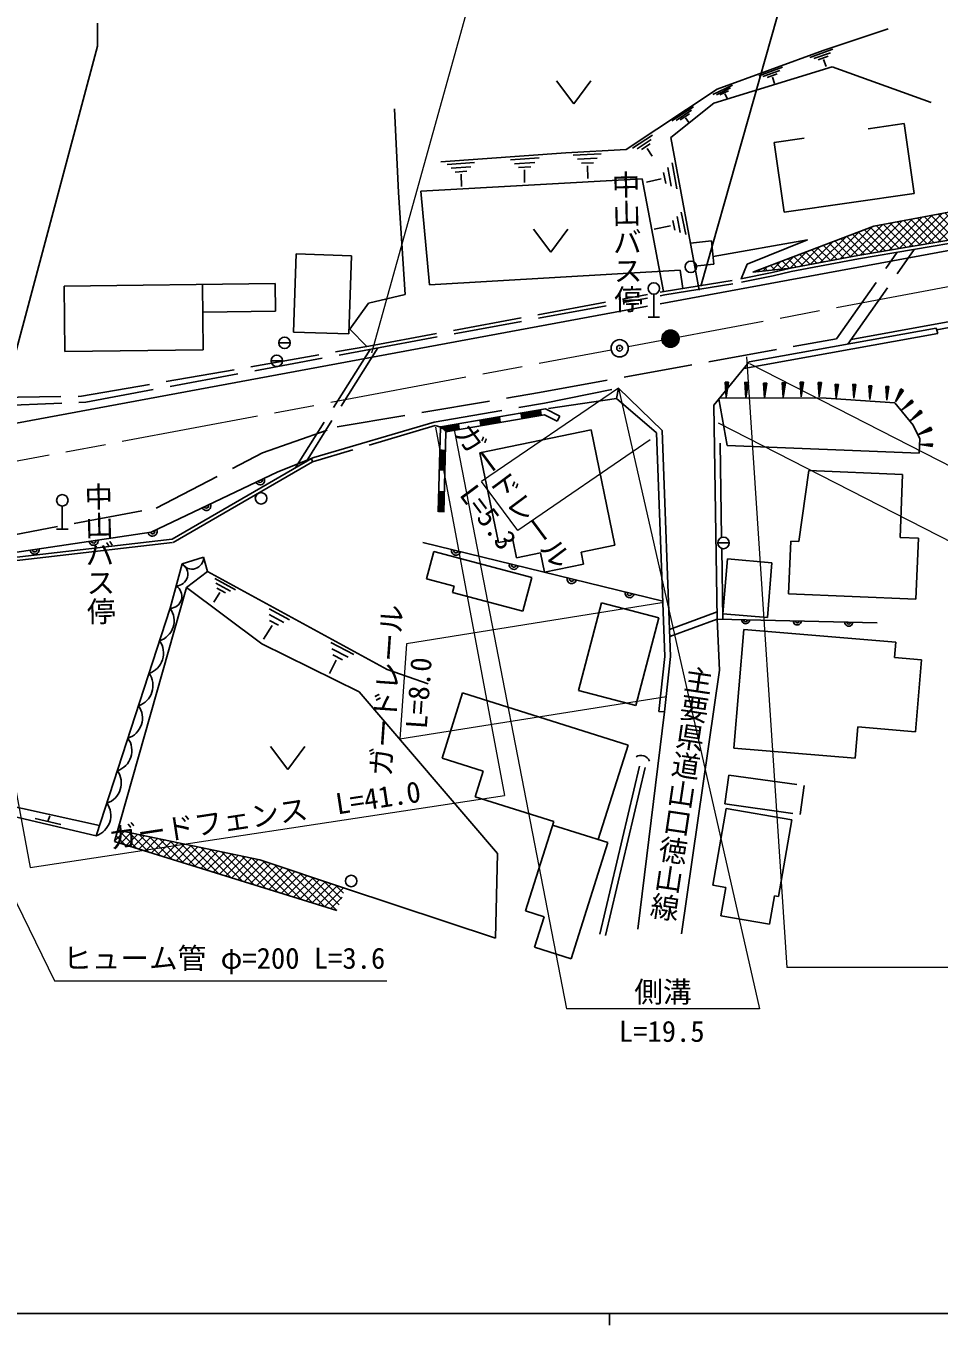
# Model space of a CAD drawing. Units: millimetres, scale not verified. Extents: x 40000 to 680000, y 20000 to 380000.
# Drawn here: x 117083 to 196754, y 204000 to 317327 of the extents above; entities that cross this region are included whole.
import ezdxf
from ezdxf.enums import TextEntityAlignment as Align

# ---------------------------------------------------------------- set-up
doc = ezdxf.new("R2010")
doc.units = ezdxf.units.MM
doc.header["$LTSCALE"] = 1000
doc.header["$PDMODE"] = 32
doc.header["$PDSIZE"] = 500
doc.linetypes.add('CHAIN', pattern=[18.5, 12, -1.5, 3.5, -1.5])
doc.linetypes.add('DASHED', pattern=[7.5, 6, -1.5])
for name, color, linetype, lineweight in [('M-BGD', 7, 'Continuous', 25), ('M-BGD-EXST', 7, 'Continuous', 25), ('M-BMK', 2, 'CHAIN', 13), ('M-BMK-SRVR', 3, 'Continuous', 25), ('M-STR-HTXT', 7, 'Continuous', 13), ('M-STR-STRC', 7, 'Continuous', 25), ('M-TTL-BAND', 7, 'Continuous', 25)]:
    doc.layers.add(name, color=color, linetype=linetype, lineweight=lineweight)
doc.layers.add('M-BMK-HTXT', color=7, linetype='Continuous')
doc.layers.add('M-OTRS', color=6, linetype='Continuous')
doc.styles.add('@ＭＳ ゴシック', font='')
doc.styles.add('ＭＳ ゴシック', font='')
doc.styles.get('@ＭＳ ゴシック').set_extended_font_data('@MS Gothic')
doc.styles.get('ＭＳ ゴシック').set_extended_font_data('MS Gothic')

msp = doc.modelspace()

# ---------------------------------------------------------------- hatches: boundary and pattern name
at = {"layer": 'M-BGD'}
h = msp.add_hatch(dxfattribs=at)
h.set_pattern_fill('USER', color=256, style=0, pattern_type=2)
h.set_pattern_definition([(45, (221565, 304290), (-353.5534, 353.5534), []), (315, (221565, 304290), (353.5534, 353.5534), [])])
h.paths.add_polyline_path([(221053, 302811), (207458, 300312), (189683, 297307), (183790, 296198), (180516, 295836), (191080, 299853), (231428, 307452), (243466, 307578), (243512, 307381), (238885, 305981), (234710, 305236)])
h = msp.add_hatch(dxfattribs=at)
h.set_pattern_fill('USER', color=256, style=0, pattern_type=2)
h.set_pattern_definition([(45, (144206, 240149), (-353.553, 353.553), []), (315, (144206, 240149), (353.553, 353.553), [])])
h.paths.add_polyline_path([(144206, 240149), (124805, 246177), (125086, 247167), (137493, 244570), (144960, 242075)])

# ---------------------------------------------------------------- linework, layer by layer
for p, q in [((186636, 315192), (192329, 317090)), ((177385, 311824), (186636, 315192)), ((185470, 314585), (187493, 315293)), ((185835, 314484), (187280, 314990)), ((186200, 314383), (187067, 314686)), ((186684, 314400), (186911, 313792)), ((187442, 313769), (177100, 310590)), ((181034, 312990), (183092, 313732)), ((181389, 312912), (182859, 313442)), ((181745, 312834), (182627, 313152)), ((182227, 312870), (182411, 312317)), ((196077, 310638), (187442, 313769)), ((169462, 306558), (177385, 311824)), ((177013, 311337), (178727, 312160)), ((177327, 311330), (178551, 311918)), ((177640, 311323), (178374, 311676)), ((177100, 310590), (173352, 307601)), ((178053, 311417), (178258, 311044)), ((149242, 310108), (149601, 302812)), ((173444, 309044), (175343, 310288)), ((173807, 309089), (175163, 309977)), ((174170, 309133), (174984, 309666)), ((174638, 309311), (174914, 308911)), ((190585, 308355), (193716, 308805)), ((193716, 308805), (194591, 302715)), ((170014, 306678), (171745, 307803)), ((170411, 306613), (171647, 307417)), ((173352, 307601), (175819, 294270)), ((182361, 307172), (184980, 307549)), ((183237, 301082), (182361, 307172)), ((191080, 299853), (231428, 307452)), ((153284, 305466), (164196, 306273)), ((164196, 306273), (169462, 306558)), ((164841, 306059), (167270, 306177)), ((170807, 306549), (171549, 307032)), ((171278, 306640), (171726, 305965)), ((153824, 305240), (156219, 305408)), ((154177, 304913), (155887, 305034)), ((159353, 305642), (161849, 305811)), ((159706, 305305), (161489, 305425)), ((160059, 304967), (161129, 305040)), ((165199, 305705), (166934, 305789)), ((165557, 305352), (166598, 305402)), ((166084, 305130), (166117, 304019)), ((173092, 304967), (173394, 303353)), ((173464, 305391), (173886, 303131)), ((151541, 302907), (170847, 303983)), ((154530, 304587), (155556, 304659)), ((155050, 304389), (155083, 303337)), ((160591, 304763), (160580, 303678)), ((170847, 303983), (172704, 294154)), ((172523, 303992), (171228, 303688)), ((172721, 304543), (172902, 303575)), ((149601, 302812), (150170, 293911)), ((151541, 302907), (152288, 294745)), ((183237, 301082), (194591, 302715)), ((173533, 300356), (173700, 299517)), ((173897, 300719), (174174, 299322)), ((174260, 301083), (174648, 299127)), ((173337, 299880), (171884, 299589)), ((180516, 295836), (191080, 299853)), ((189683, 297307), (207458, 300312)), ((189735, 297012), (207510, 300016)), ((172418, 293087), (199804, 298163)), ((176902, 298569), (175057, 298386)), ((177103, 296550), (176902, 298569)), ((177036, 297219), (185263, 298680)), ((185263, 298680), (180012, 296550)), ((196553, 290815), (235271, 298150)), ((140655, 297437), (140434, 290614)), ((145488, 297280), (140655, 297437)), ((145488, 297280), (145266, 290457)), ((183790, 296198), (189683, 297307)), ((183853, 295905), (189735, 297012)), ((152288, 294745), (174171, 296029)), ((174171, 296029), (174405, 294432)), ((177103, 296550), (175428, 296384)), ((179465, 295260), (182206, 295818)), ((180012, 296550), (179476, 295262)), ((180516, 295836), (183790, 296198)), ((182206, 295818), (183790, 296198)), ((182271, 295525), (183853, 295905)), ((138841, 294855), (120402, 294627)), ((132489, 294777), (132559, 289080)), ((138841, 294855), (138870, 292444)), ((179524, 294966), (182271, 295525)), ((120472, 288931), (120402, 294627)), ((150170, 293911), (146979, 293138)), ((114671, 282382), (171318, 292883)), ((132519, 292366), (138870, 292444)), ((146979, 293138), (145342, 290866)), ((196424, 291299), (189075, 289979)), ((140434, 290614), (145266, 290457)), ((145342, 290866), (146825, 289369)), ((196639, 290492), (179711, 287451)), ((196513, 290967), (180189, 288034)), ((132559, 289080), (120472, 288931)), ((177090, 284254), (180189, 288034)), ((172587, 282041), (168784, 285744)), ((178098, 286268), (178395, 286255)), ((178098, 286268), (178190, 284936)), ((178247, 286261), (178190, 284936)), ((178395, 286255), (178190, 284936)), ((179816, 286245), (180118, 286232)), ((179816, 286245), (179909, 284890)), ((179967, 286238), (179909, 284890)), ((180118, 286232), (179909, 284890)), ((181442, 286177), (181739, 286164)), ((181442, 286177), (181534, 284845)), ((181591, 286170), (181534, 284845)), ((181739, 286164), (181534, 284845)), ((183053, 286214), (183345, 286201)), ((183053, 286214), (183143, 284905)), ((183199, 286207), (183143, 284905)), ((183345, 286201), (183143, 284905)), ((184640, 286260), (184927, 286248)), ((184640, 286260), (184729, 284974)), ((184784, 286254), (184729, 284974)), ((184927, 286248), (184729, 284974)), ((186215, 286237), (186496, 286225)), ((186215, 286237), (186302, 284973)), ((186356, 286231), (186302, 284973)), ((186496, 286225), (186302, 284973)), ((187702, 286075), (187979, 286063)), ((187702, 286075), (187788, 284833)), ((187841, 286069), (187788, 284833)), ((187979, 286063), (187788, 284833)), ((189236, 286068), (189508, 286056)), ((189236, 286068), (189320, 284847)), ((189372, 286062), (189320, 284847)), ((189508, 286056), (189320, 284847)), ((190627, 285935), (190895, 285924)), ((190627, 285935), (190710, 284736)), ((190761, 285930), (190710, 284736)), ((190895, 285924), (190710, 284736)), ((192106, 285874), (192368, 285863)), ((192106, 285874), (192187, 284696)), ((192237, 285869), (192187, 284696)), ((192368, 285863), (192187, 284696)), ((193430, 285668), (192952, 284549)), ((193546, 285603), (192952, 284549)), ((193430, 285668), (193661, 285538)), ((178260, 280733), (177528, 284788)), ((177601, 284878), (186894, 284845)), ((186894, 284845), (192904, 284465)), ((192904, 284465), (194485, 282504)), ((193661, 285538), (192952, 284549)), ((194339, 284720), (193505, 283834)), ((194425, 284619), (193505, 283834)), ((194511, 284519), (193505, 283834)), ((194339, 284720), (194511, 284519)), ((162419, 283920), (153241, 282357)), ((162340, 283399), (153729, 281933)), ((162021, 283801), (160233, 283497)), ((162030, 283752), (160241, 283448)), ((162038, 283703), (160249, 283398)), ((162046, 283653), (160258, 283349)), ((162055, 283604), (160266, 283300)), ((162063, 283555), (160275, 283250)), ((162072, 283506), (160283, 283201)), ((162080, 283456), (160291, 283152)), ((162088, 283407), (160300, 283102)), ((163443, 282839), (162340, 283399)), ((163670, 283285), (162419, 283920)), ((177090, 284254), (177394, 265592)), ((195119, 283812), (194258, 282897)), ((195208, 283708), (194258, 282897)), ((195297, 283604), (194258, 282897)), ((195119, 283812), (195297, 283604)), ((152691, 282771), (142195, 279668)), ((152784, 282462), (153289, 282315)), ((153241, 282357), (153036, 274929)), ((153289, 282315), (153286, 282183)), ((154867, 282583), (153289, 282315)), ((153338, 282273), (153336, 282181)), ((154875, 282534), (153338, 282273)), ((153387, 282230), (153386, 282180)), ((154883, 282485), (153387, 282230)), ((154892, 282436), (153436, 282188)), ((153436, 282188), (153436, 282179)), ((154900, 282386), (153485, 282145)), ((154909, 282337), (153534, 282103)), ((154917, 282288), (153583, 282061)), ((154925, 282238), (153631, 282018)), ((154934, 282189), (153680, 281976)), ((158444, 283192), (156655, 282888)), ((158452, 283143), (156664, 282839)), ((158461, 283094), (156672, 282789)), ((158469, 283045), (156680, 282740)), ((158477, 282995), (156689, 282691)), ((158486, 282946), (156697, 282641)), ((158494, 282897), (156706, 282592)), ((158503, 282847), (156714, 282543)), ((158511, 282798), (156722, 282494)), ((163670, 283285), (163443, 282839)), ((194485, 282504), (195086, 281303)), ((196016, 282325), (194963, 281700)), ((196073, 282199), (194963, 281700)), ((196016, 282325), (196130, 282073)), ((153729, 281933), (153536, 274915)), ((156689, 280100), (166406, 282101)), ((168480, 272033), (166406, 282101)), ((172836, 262326), (172095, 281822)), ((173337, 262307), (172587, 282041)), ((196130, 282073), (194963, 281700)), ((195086, 281303), (195023, 280069)), ((153236, 280369), (153186, 278555)), ((153286, 280368), (153236, 278554)), ((153336, 280366), (153286, 278552)), ((153386, 280365), (153336, 278551)), ((153436, 280363), (153386, 278550)), ((153486, 280362), (153436, 278548)), ((153536, 280361), (153486, 278547)), ((153586, 280359), (153536, 278546)), ((153636, 280358), (153586, 278544)), ((158305, 272252), (156689, 280100)), ((177644, 280943), (177778, 272699)), ((195023, 280069), (178260, 280733)), ((196178, 280872), (195119, 280806)), ((196172, 280756), (195119, 280806)), ((196167, 280639), (195119, 280806)), ((196178, 280872), (196167, 280639)), ((129840, 272561), (141991, 279588)), ((129936, 272270), (142097, 279303)), ((142195, 279668), (139047, 278436)), ((141991, 279588), (142097, 279303)), ((128014, 273169), (139047, 278436)), ((185392, 278537), (184531, 272355)), ((185392, 278537), (193577, 278205)), ((193354, 272709), (193577, 278205)), ((153136, 276741), (153086, 274928)), ((153186, 276740), (153136, 274926)), ((153236, 276739), (153186, 274925)), ((153286, 276737), (153236, 274924)), ((153336, 276736), (153286, 274922)), ((153386, 276735), (153336, 274921)), ((153436, 276733), (153386, 274919)), ((153486, 276732), (153436, 274918)), ((153536, 276730), (153486, 274917)), ((128014, 273169), (112817, 270895)), ((129840, 272561), (109579, 270219)), ((129874, 272263), (109619, 269921)), ((151705, 272264), (172653, 267137)), ((159562, 272511), (158305, 272252)), ((159889, 270920), (159562, 272511)), ((165529, 271426), (168480, 272033)), ((183820, 272384), (183634, 267780)), ((184531, 272355), (183820, 272384)), ((194954, 272644), (193354, 272709)), ((194738, 267330), (194954, 272644)), ((130701, 270418), (132588, 270996)), ((132588, 270996), (132922, 269749)), ((152029, 269091), (152659, 271481)), ((161224, 269223), (152659, 271481)), ((161980, 271351), (159889, 270920)), ((162328, 269664), (161980, 271351)), ((165746, 270368), (165529, 271426)), ((177794, 271753), (177894, 265579)), ((129667, 266524), (130701, 270418)), ((132922, 269749), (131097, 268350)), ((132922, 269749), (148612, 261201)), ((162328, 269664), (165746, 270368)), ((177886, 266037), (178286, 270828)), ((182178, 270504), (178286, 270828)), ((181779, 265713), (182178, 270504)), ((133577, 269129), (135367, 268146)), ((133657, 268711), (134935, 268009)), ((154436, 268457), (152029, 269091)), ((161224, 269223), (160445, 266269)), ((131097, 268350), (124805, 246177)), ((131097, 268350), (137660, 263437)), ((134004, 267896), (133477, 267062)), ((133737, 268292), (134504, 267871)), ((154287, 267892), (154436, 268457)), ((160445, 266269), (154287, 267892)), ((183634, 267780), (194738, 267330)), ((123218, 246689), (129667, 266524)), ((138293, 266482), (140082, 265524)), ((167311, 266989), (165306, 259343)), ((167311, 266989), (172302, 265680)), ((138317, 265977), (139596, 265293)), ((138342, 265471), (139109, 265061)), ((172302, 265680), (170297, 258034)), ((191365, 265251), (177394, 265592)), ((177394, 265592), (177596, 261122)), ((177886, 266037), (181779, 265713)), ((138572, 265020), (137819, 263820)), ((179708, 264678), (178836, 254334)), ((192975, 263558), (179708, 264678)), ((137660, 263437), (146148, 259239)), ((143687, 263538), (145678, 262504)), ((143775, 263004), (145197, 262266)), ((192864, 262241), (192975, 263558)), ((144157, 261991), (143566, 260833)), ((143862, 262470), (144715, 262027)), ((172292, 257534), (172836, 262326)), ((172789, 257480), (173337, 262307)), ((195222, 262042), (192864, 262241)), ((194692, 255758), (195222, 262042)), ((148612, 261201), (152171, 259923)), ((177596, 261122), (174286, 238123)), ((146148, 259239), (158240, 245138)), ((155185, 259159), (153385, 253458)), ((155185, 259159), (169620, 254599)), ((170297, 258034), (165306, 259343)), ((172789, 257480), (170477, 238538)), ((172789, 257480), (172292, 257534)), ((80627, 256607), (123218, 246689)), ((80698, 256989), (123508, 247583)), ((189436, 253440), (189667, 256182)), ((189667, 256182), (194692, 255758)), ((167016, 246356), (169620, 254599)), ((189436, 253440), (178836, 254334)), ((153385, 253458), (156989, 252320)), ((170627, 252741), (167159, 238093)), ((156989, 252320), (156284, 250087)), ((171114, 252626), (167646, 237978)), ((156284, 250087), (163129, 247924)), ((119160, 248429), (119002, 247926)), ((177020, 242372), (178172, 249067)), ((178172, 249067), (183899, 248081)), ((117873, 248178), (120138, 247672)), ((137493, 244570), (125086, 247167)), ((163129, 247924), (160668, 240132)), ((163031, 247614), (167857, 246090)), ((183899, 248081), (182745, 241375)), ((144206, 240149), (124805, 246177)), ((167857, 246090), (164657, 235960)), ((158240, 245138), (158058, 237746)), ((144956, 242076), (137493, 244570)), ((158058, 237746), (144956, 242076)), ((178153, 242177), (177020, 242372)), ((177729, 239711), (178153, 242177)), ((181966, 238982), (182389, 241436)), ((182389, 241436), (182745, 241375)), ((160668, 240132), (162305, 239615)), ((162305, 239615), (161468, 236967)), ((177729, 239711), (181966, 238982)), ((161468, 236967), (164657, 235960))]:
    msp.add_line(p, q, dxfattribs=at)
at = {"layer": 'M-BGD', "linetype": 'DASHED'}
for p, q in [((196424, 291299), (235190, 298643)), ((187805, 290046), (193102, 297581)), ((188794, 289580), (194597, 297834)), ((172783, 294167), (179476, 295262)), ((172835, 293871), (179524, 294966)), ((147006, 289401), (171318, 293896)), ((147059, 289106), (171318, 293591)), ((172418, 294100), (172783, 294167)), ((172418, 293794), (172835, 293871)), ((196513, 290967), (196639, 290492)), ((121938, 285020), (147006, 289401)), ((122293, 284508), (147059, 289106)), ((147119, 289117), (140571, 278747)), ((147788, 289241), (141522, 279317)), ((161899, 285343), (187805, 290046)), ((162335, 284413), (168784, 285744)), ((114134, 284922), (121938, 285020)), ((114216, 284178), (122293, 284508)), ((144224, 282362), (161899, 285343)), ((168623, 284826), (162419, 283920)), ((152691, 282771), (162335, 284413)), ((137714, 280080), (144224, 282362)), ((152784, 282462), (142097, 279303)), ((128435, 275274), (137714, 280080)), ((113924, 272536), (128435, 275274)), ((173247, 264681), (177384, 266204)), ((173270, 264065), (177394, 265592)), ((178055, 249455), (178400, 251964)), ((178400, 251964), (184993, 251056)), ((184993, 251056), (184648, 248548)), ((178055, 249455), (184648, 248548))]:
    msp.add_line(p, q, dxfattribs=at)
at = {"layer": 'M-BGD'}
msp.add_lwpolyline([(172095, 281822), (168623, 284826), (168784, 285744)], dxfattribs=at)
for centre, radius, start, end in [((137508, 277701), 400, 205.51858, 25.51858), ((137508, 277701), 200, 205.51858, 25.51858), ((132815, 275461), 400, 205.51858, 25.51858), ((132815, 275461), 200, 205.51858, 25.51858), ((128122, 273221), 400, 193.52157, 25.51858), ((128122, 273221), 200, 198.57026, 25.51858), ((122990, 272417), 400, 188.51171, 8.51171), ((122990, 272417), 200, 188.51171, 8.51171), ((117847, 271648), 400, 188.51171, 8.51171), ((117847, 271648), 200, 188.51171, 8.51171), ((131564, 270969), 1024, 212.5414, 1.53413), ((154603, 271555), 400, 166.2458, 346.2458), ((154603, 271555), 200, 166.2458, 346.2458), ((130152, 269522), 1051, 271.78173, 58.4669), ((159653, 270319), 400, 166.2458, 346.2458), ((159653, 270319), 200, 166.2458, 346.2458), ((164704, 269082), 400, 166.2458, 346.2458), ((164704, 269082), 200, 166.2458, 346.2458), ((129634, 267575), 1051, 271.78173, 58.4669), ((169755, 267846), 400, 166.2458, 346.2458), ((169755, 267846), 200, 166.2458, 346.2458), ((128156, 265449), 1855, 288.54437, 35.43141), ((179881, 265531), 346, 178.60257, 358.60257), ((179881, 265531), 173, 178.60257, 358.60257), ((184379, 265421), 346, 178.60257, 358.60257), ((184379, 265421), 173, 178.60257, 358.60257), ((188878, 265311), 346, 178.60257, 358.60257), ((188878, 265311), 173, 178.60257, 358.60257), ((127234, 262616), 1855, 288.54437, 35.43141), ((126313, 259782), 1855, 288.54437, 35.43141), ((125392, 256948), 1855, 288.54437, 35.43141), ((124470, 254115), 1855, 288.54437, 35.43141), ((170760, 252935), 765, 20.04302, 124.90584), ((123549, 251281), 1855, 288.54437, 35.43141), ((122628, 248448), 1855, 288.54437, 35.43141)]:
    msp.add_arc(centre, radius, start, end, dxfattribs=at)
at = {"layer": 'M-BGD-EXST'}
for p, q in [((185033, 326649), (175960, 294640)), ((163376, 312538), (164876, 310538)), ((164876, 310538), (166376, 312538)), ((161374, 299601), (162874, 297601)), ((162874, 297601), (164374, 299601)), ((171868, 293932), (171868, 291932)), ((171368, 291932), (172368, 291932)), ((139150, 289690), (140150, 289690)), ((138465, 288116), (139465, 288116)), ((120253, 275443), (120253, 273443)), ((119753, 273443), (120753, 273443)), ((177447, 272228), (178447, 272228)), ((138426, 254476), (139926, 252476)), ((139926, 252476), (141426, 254476))]:
    msp.add_line(p, q, dxfattribs=at)
for centre in [(175099, 296316), (171868, 294432), (139650, 289690), (138965, 288116), (137596, 276120), (120253, 275943), (177947, 272228), (145465, 242732)]:
    msp.add_circle(centre, 500, dxfattribs=at)
at = {"layer": 'M-BMK'}
for p, q in [((169622, 289351), (233627, 301397)), ((70932, 270905), (168147, 289074))]:
    msp.add_line(p, q, dxfattribs=at)
at = {"layer": 'M-BMK-SRVR'}
for centre, radius in [((173317, 290047), 750), ((173317, 290047), 650), ((173317, 290047), 550), ((173317, 290047), 450), ((173317, 290047), 350), ((173317, 290047), 250), ((173317, 290047), 150), ((168885, 289212), 750), ((173317, 290047), 50)]:
    msp.add_circle(centre, radius, dxfattribs=at)
at = {"layer": 'M-OTRS'}
for p in [(173317, 290047), (168885, 289212)]:
    msp.add_point(p, dxfattribs=at)
at = {"layer": 'M-STR-HTXT'}
for p, q in [((147250, 288825), (155614, 318793)), ((179968, 288472), (183469, 235177)), ((180206, 287875), (204430, 275500)), ((168784, 285744), (156829, 277578)), ((168784, 285744), (181090, 231597)), ((152826, 282334), (158829, 250206)), ((154395, 282402), (164236, 231597)), ((177479, 282692), (201911, 270210)), ((171546, 281209), (159997, 273321)), ((159997, 273321), (156829, 277578)), ((101197, 271589), (119570, 234031)), ((112421, 270877), (117461, 243901)), ((172568, 266990), (150300, 263439)), ((150300, 263439), (149712, 255096)), ((172978, 258807), (149712, 255096)), ((117461, 243901), (158829, 250206)), ((387519, 235177), (183469, 235177)), ((119570, 234031), (148570, 234031)), ((181090, 231597), (164236, 231597))]:
    msp.add_line(p, q, dxfattribs=at)
at = {"layer": 'M-STR-STRC'}
for p in [(123335, 317564), (114433, 282338)]:
    msp.add_line(p, (123335, 315564), dxfattribs=at)
at = {"layer": 'M-TTL-BAND'}
for p, q in [((40000, 205000), (579000, 205000)), ((168000, 205000), (168000, 204000))]:
    msp.add_line(p, q, dxfattribs=at)

# ---------------------------------------------------------------- texts
at = {"layer": 'M-BMK-HTXT', "style": '@ＭＳ ゴシック'}
for s, rotation, p in [('中山バス停', 271.234, (168056, 298471)), ('中山バス停', 271.234, (122041, 271249)), ('主要県道山口徳山線', 261.518, (172831, 250573))]:
    msp.add_text(s, height=1833, rotation=rotation, dxfattribs=at).set_placement(p, align=Align.BOTTOM_CENTER)
at = {"layer": 'M-STR-HTXT', "style": 'ＭＳ ゴシック'}
for s, rotation, p in [('ガードレール', 306.656, (158413, 275450)), ('L=5.3', 306.656, (156251, 273599)), ('ガードレール', 85.972, (150006, 259268)), ('L=8.0', 85.972, (152821, 259031)), ('ガードフェンス\u3000L=41.0', 8.666, (138145, 247053))]:
    msp.add_text(s, height=1833, rotation=rotation, dxfattribs=at).set_placement(p, align=Align.BOTTOM_CENTER)
msp.add_text('ヒューム管 φ=200 L=3.6', height=1833, dxfattribs=at).set_placement((120320, 234531), align=Align.BOTTOM_LEFT)
for s, p in [('側溝', (172663, 231597)), ('L=19.5', (172560, 228155))]:
    msp.add_text(s, height=1833, dxfattribs=at).set_placement(p, align=Align.BOTTOM_CENTER)

doc.saveas('drawing.dxf')
